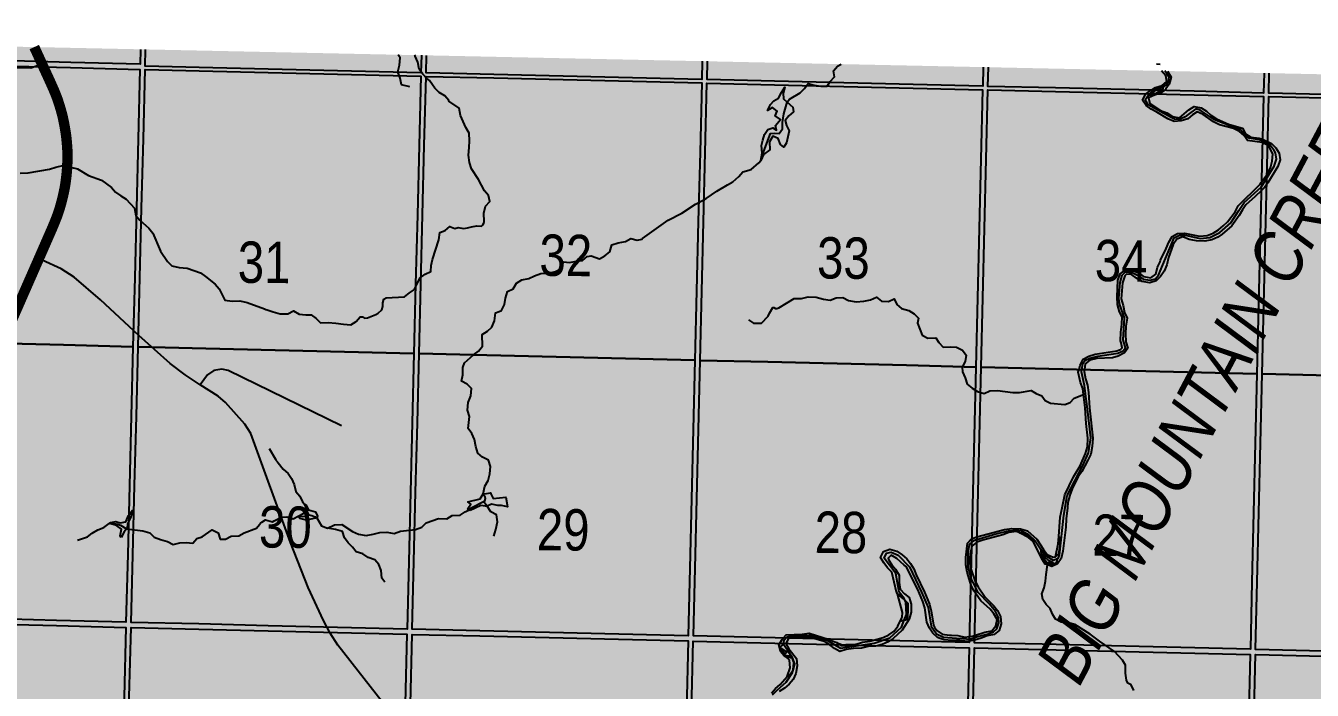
# Model space of a CAD drawing. Extents: x 406396 to 410344, y 6062839 to 6066265.
# Drawn here: x 409036.8 to 409285.2, y 6064135.7 to 6064264 of the extents above; entities that cross this region are included whole.
import ezdxf
from ezdxf.enums import TextEntityAlignment as Align

# ---------------------------------------------------------------- set-up
doc = ezdxf.new("R2010")
doc.units = 0
doc.header["$LTSCALE"] = 5
doc.linetypes.add('DASHED2', pattern=[9.525, 6.35, -3.175])
for name, color, linetype in [('Quarters', 8, 'Continuous'), ('RoadSeg', 57, 'DASHED2'), ('ROUTE-MAP-HWY', 2, 'Continuous'), ('T-WATER', 160, 'Continuous'), ('T-WATER-T', 170, 'Continuous')]:
    doc.layers.add(name, color=color, linetype=linetype)
doc.layers.add('ROUTE-MAP-BACKGROUND-H', color=7, linetype='Continuous', true_color=0xf0ebff)
doc.styles.add('120', font='ARIALN.TTF', dxfattribs={"height": 13})
doc.styles.add('80LS', font='ARIALNI.TTF', dxfattribs={"height": 10})

msp = doc.modelspace()

# ---------------------------------------------------------------- hatches: boundary and pattern name
at = {"layer": 'ROUTE-MAP-BACKGROUND-H'}
h = msp.add_hatch(color=256, dxfattribs=at)
h.dxf.hatch_style = 1
h.paths.add_polyline_path([(410258.66, 6063255.58), (410260.58, 6063368.34), (410268.76, 6064233.9), (408843.43, 6064264.01), (408831.79, 6063292.96), (408823.13, 6062965.95), (408855.63, 6062965.09), (408869, 6062964.74), (410253.21, 6062935.45)])

# ---------------------------------------------------------------- linework, layer by layer
at = {"layer": 'Quarters'}
for points in [[(409058.96, 6064259.45), (409058.89, 6064256.58), (409045.51, 6064256.93), (409032.13, 6064257.29), (409018.73, 6064257.64), (409005.67, 6064257.99), (409005.73, 6064260.58)], [(409113.2, 6064258.31), (409113.11, 6064254.94), (409099.72, 6064255.26), (409086.33, 6064255.58), (409072.94, 6064255.9), (409059.89, 6064256.22), (409059.97, 6064259.43)], [(409167.43, 6064257.16), (409167.34, 6064253.63), (409153.95, 6064253.96), (409140.56, 6064254.28), (409127.17, 6064254.6), (409114.12, 6064254.91), (409114.2, 6064258.29)], [(409221.66, 6064256.02), (409221.57, 6064252.33), (409208.18, 6064252.65), (409194.79, 6064252.97), (409181.4, 6064253.3), (409168.35, 6064253.61), (409168.43, 6064257.14)], [(409275.89, 6064254.87), (409275.8, 6064251.02), (409262.41, 6064251.35), (409249.02, 6064251.67), (409235.63, 6064251.99), (409222.58, 6064252.31), (409222.67, 6064256)], [(409330.12, 6064253.73), (409330.03, 6064249.72), (409316.64, 6064250.04), (409303.25, 6064250.36), (409289.86, 6064250.69), (409276.8, 6064251), (409276.9, 6064254.85)]]:
    msp.add_lwpolyline(points, dxfattribs=at)
for points in [[(409057.51, 6064202.06), (409044.12, 6064202.42), (409030.72, 6064202.77), (409017.33, 6064203.13), (409004.27, 6064203.48), (409004.61, 6064216.85), (409004.96, 6064230.23), (409005.3, 6064243.61), (409005.64, 6064256.99), (409018.7, 6064256.65), (409032.1, 6064256.29), (409045.48, 6064255.93), (409058.87, 6064255.57), (409058.53, 6064242.2), (409058.19, 6064228.82), (409057.85, 6064215.44)], [(409111.77, 6064200.75), (409098.37, 6064201.08), (409084.97, 6064201.4), (409071.58, 6064201.72), (409058.52, 6064202.04), (409058.85, 6064215.41), (409059.19, 6064228.79), (409059.53, 6064242.17), (409059.87, 6064255.55), (409072.93, 6064255.24), (409086.32, 6064254.91), (409099.71, 6064254.59), (409113.1, 6064254.27), (409112.76, 6064240.89), (409112.43, 6064227.51), (409112.1, 6064214.13)], [(409166.01, 6064199.45), (409152.62, 6064199.77), (409139.22, 6064200.09), (409125.83, 6064200.42), (409112.77, 6064200.73), (409113.1, 6064214.11), (409113.43, 6064227.49), (409113.77, 6064240.87), (409114.1, 6064254.24), (409127.16, 6064253.93), (409140.55, 6064253.61), (409153.94, 6064253.29), (409167.33, 6064252.96), (409167, 6064239.59), (409166.67, 6064226.21), (409166.34, 6064212.83)], [(409220.26, 6064198.14), (409206.87, 6064198.47), (409193.47, 6064198.79), (409180.08, 6064199.11), (409167.02, 6064199.42), (409167.35, 6064212.8), (409167.67, 6064226.18), (409168, 6064239.56), (409168.33, 6064252.94), (409181.39, 6064252.63), (409194.78, 6064252.3), (409208.17, 6064251.98), (409221.56, 6064251.66), (409221.23, 6064238.28), (409220.91, 6064224.9), (409220.59, 6064211.52)], [(409274.51, 6064196.84), (409261.12, 6064197.16), (409247.72, 6064197.48), (409234.33, 6064197.8), (409221.27, 6064198.12), (409221.59, 6064211.5), (409221.91, 6064224.88), (409222.24, 6064238.26), (409222.56, 6064251.64), (409235.62, 6064251.32), (409249.01, 6064251), (409262.4, 6064250.68), (409275.79, 6064250.36), (409275.47, 6064236.98), (409275.15, 6064223.6), (409274.83, 6064210.22)], [(409328.76, 6064195.53), (409315.37, 6064195.85), (409301.97, 6064196.18), (409288.58, 6064196.5), (409275.52, 6064196.81), (409275.83, 6064210.19), (409276.15, 6064223.57), (409276.47, 6064236.95), (409276.79, 6064250.33), (409289.84, 6064250.02), (409303.23, 6064249.7), (409316.62, 6064249.37), (409330.01, 6064249.05), (409329.7, 6064235.67), (409329.39, 6064222.29), (409329.07, 6064208.91)], [(409057.51, 6064202.06), (409057.18, 6064188.68), (409056.84, 6064175.3), (409056.5, 6064161.92), (409056.17, 6064148.88), (409042.77, 6064149.23), (409029.37, 6064149.59), (409015.98, 6064149.95), (409002.91, 6064150.29), (409003.25, 6064163.34), (409003.59, 6064176.72), (409003.93, 6064190.1), (409004.27, 6064203.48), (409017.33, 6064203.13), (409030.72, 6064202.77), (409044.12, 6064202.42)], [(409111.77, 6064200.75), (409111.43, 6064187.38), (409111.1, 6064174), (409110.77, 6064160.62), (409110.44, 6064147.57), (409097.04, 6064147.89), (409083.64, 6064148.21), (409070.24, 6064148.54), (409057.17, 6064148.85), (409057.5, 6064161.9), (409057.84, 6064175.28), (409058.18, 6064188.66), (409058.52, 6064202.04), (409071.58, 6064201.72), (409084.97, 6064201.4), (409098.37, 6064201.08)], [(409166.01, 6064199.45), (409165.69, 6064186.07), (409165.36, 6064172.69), (409165.03, 6064159.31), (409164.71, 6064146.26), (409151.31, 6064146.59), (409137.91, 6064146.91), (409124.51, 6064147.23), (409111.45, 6064147.55), (409111.77, 6064160.59), (409112.1, 6064173.97), (409112.44, 6064187.35), (409112.77, 6064200.73), (409125.83, 6064200.42), (409139.22, 6064200.09), (409152.62, 6064199.77)], [(409220.26, 6064198.14), (409219.94, 6064184.76), (409219.62, 6064171.38), (409219.3, 6064158), (409218.98, 6064144.96), (409205.58, 6064145.28), (409192.18, 6064145.6), (409178.78, 6064145.93), (409165.72, 6064146.24), (409166.04, 6064159.29), (409166.36, 6064172.67), (409166.69, 6064186.05), (409167.02, 6064199.42), (409180.08, 6064199.11), (409193.47, 6064198.79), (409206.87, 6064198.47)], [(409274.51, 6064196.84), (409274.19, 6064183.46), (409273.88, 6064170.08), (409273.56, 6064156.7), (409273.25, 6064143.65), (409259.85, 6064143.97), (409246.45, 6064144.3), (409233.05, 6064144.62), (409219.99, 6064144.93), (409220.3, 6064157.98), (409220.62, 6064171.36), (409220.94, 6064184.74), (409221.27, 6064198.12), (409234.33, 6064197.8), (409247.72, 6064197.48), (409261.12, 6064197.16)], [(409328.76, 6064195.53), (409328.45, 6064182.15), (409328.13, 6064168.77), (409327.82, 6064155.39), (409327.52, 6064142.35), (409314.12, 6064142.67), (409300.72, 6064142.99), (409287.32, 6064143.31), (409274.25, 6064143.63), (409274.56, 6064156.67), (409274.88, 6064170.05), (409275.2, 6064183.43), (409275.52, 6064196.81), (409288.58, 6064196.5), (409301.97, 6064196.18), (409315.37, 6064195.85)], [(409054.8, 6064094.35), (409041.39, 6064094.71), (409027.99, 6064095.07), (409014.59, 6064095.42), (409001.52, 6064095.77), (409001.86, 6064109.15), (409002.2, 6064122.53), (409002.54, 6064135.91), (409002.89, 6064149.29), (409015.95, 6064148.94), (409029.35, 6064148.59), (409042.75, 6064148.23), (409056.15, 6064147.87), (409055.81, 6064134.49), (409055.47, 6064121.11), (409055.13, 6064107.73)], [(409109.09, 6064093.05), (409095.68, 6064093.37), (409082.28, 6064093.69), (409068.87, 6064094.01), (409055.8, 6064094.33), (409056.14, 6064107.71), (409056.47, 6064121.09), (409056.81, 6064134.47), (409057.15, 6064147.85), (409070.22, 6064147.53), (409083.62, 6064147.21), (409097.02, 6064146.89), (409110.42, 6064146.57), (409110.09, 6064133.19), (409109.75, 6064119.81), (409109.42, 6064106.43)], [(409163.38, 6064091.74), (409149.97, 6064092.06), (409136.57, 6064092.38), (409123.16, 6064092.71), (409110.09, 6064093.02), (409110.42, 6064106.4), (409110.76, 6064119.78), (409111.09, 6064133.16), (409111.42, 6064146.54), (409124.49, 6064146.23), (409137.89, 6064145.91), (409151.29, 6064145.58), (409164.69, 6064145.26), (409164.36, 6064131.88), (409164.03, 6064118.5), (409163.71, 6064105.12)], [(409217.67, 6064090.43), (409204.26, 6064090.75), (409190.86, 6064091.08), (409177.45, 6064091.4), (409164.38, 6064091.71), (409164.71, 6064105.09), (409165.04, 6064118.48), (409165.36, 6064131.86), (409165.69, 6064145.24), (409178.76, 6064144.92), (409192.16, 6064144.6), (409205.56, 6064144.28), (409218.96, 6064143.95), (409218.64, 6064130.57), (409218.31, 6064117.19), (409217.99, 6064103.81)], [(409271.96, 6064089.13), (409258.55, 6064089.45), (409245.15, 6064089.77), (409231.74, 6064090.09), (409218.67, 6064090.41), (409218.99, 6064103.79), (409219.32, 6064117.17), (409219.64, 6064130.55), (409219.96, 6064143.93), (409233.03, 6064143.62), (409246.43, 6064143.29), (409259.83, 6064142.97), (409273.23, 6064142.65), (409272.91, 6064129.27), (409272.59, 6064115.89), (409272.27, 6064102.51)], [(409326.24, 6064087.82), (409312.84, 6064088.14), (409299.44, 6064088.46), (409286.03, 6064088.79), (409272.96, 6064089.1), (409273.28, 6064102.48), (409273.6, 6064115.86), (409273.91, 6064129.24), (409274.23, 6064142.62), (409287.29, 6064142.31), (409300.69, 6064141.99), (409314.09, 6064141.66), (409327.49, 6064141.34), (409327.18, 6064127.96), (409326.87, 6064114.58), (409326.56, 6064101.2)]]:
    msp.add_lwpolyline(points, close=True, dxfattribs=at)
at = {"layer": 'RoadSeg'}
for p, q in [((409039.6, 6064256.5), (409039.99, 6064256.57)), ((409039.97, 6064218.76), (409039.34, 6064219.02))]:
    msp.add_line(p, q, dxfattribs=at)
for points in [[(409012.01, 6064256.5), (409037.8, 6064255.87), (409039.6, 6064256.5)], [(409070.48, 6064194.7), (409067.59, 6064196.6), (409064.69, 6064198.83), (409058.64, 6064204.22), (409051.25, 6064211.11), (409046.19, 6064215.5), (409043.63, 6064217.1), (409039.97, 6064218.76)], [(409097.81, 6064186.78), (409075.88, 6064197.46), (409074.68, 6064197.73), (409073.15, 6064197.46), (409071.88, 6064196.6), (409070.48, 6064194.7)], [(409108.66, 6064129.64), (409097.07, 6064144.45), (409095.61, 6064146.78), (409094.31, 6064149.24), (409091.32, 6064155.59), (409087.92, 6064164.28), (409080.27, 6064185.28), (409079.14, 6064187.08), (409075.41, 6064191.3), (409073.95, 6064192.54), (409070.48, 6064194.7)]]:
    msp.add_lwpolyline(points, dxfattribs=at)
at = {"layer": 'ROUTE-MAP-HWY', "const_width": 2, "flags": 128}
msp.add_lwpolyline([(409028.81, 6064195.03), (409039.34, 6064219.02), (409041.92, 6064224.91), (409042.38, 6064226.01), (409042.7, 6064226.81), (409043.03, 6064227.69), (409043.31, 6064228.54), (409043.6, 6064229.53), (409043.86, 6064230.53), (409044.12, 6064231.61), (409044.35, 6064232.74), (409044.52, 6064233.81), (409044.65, 6064234.83), (409044.77, 6064236.02), (409044.84, 6064237.1), (409044.88, 6064238.26), (409044.87, 6064239.17), (409044.85, 6064240.15), (409044.77, 6064241.26), (409044.68, 6064242.24), (409044.57, 6064243.15), (409044.41, 6064244.14), (409044.21, 6064245.23), (409044, 6064246.23), (409043.78, 6064247.11), (409043.58, 6064247.85), (409043.27, 6064248.86), (409043, 6064249.69), (409042.72, 6064250.44), (409042.33, 6064251.41), (409041.9, 6064252.39), (409041.57, 6064253.13), (409039.99, 6064256.57), (409038.47, 6064259.89)], dxfattribs=at)
at = {"layer": 'T-WATER'}
for p, q in [((409255.82, 6064256.5), (409255.13, 6064256.61)), ((409241.02, 6064192.86), (409241.42, 6064192.99)), ((409234.06, 6064159.95), (409234.08, 6064160.08))]:
    msp.add_line(p, q, dxfattribs=at)
for points in [[(409086.05, 6064208.42), (409086.32, 6064208.42), (409087.43, 6064208.4), (409088.5, 6064208.97), (409089.63, 6064208.37), (409090.91, 6064208.19), (409091.95, 6064208.24), (409092.91, 6064207.53), (409093.7, 6064206.66), (409095.18, 6064206.71), (409096.71, 6064206.63), (409098.15, 6064206.4), (409099.58, 6064206.3), (409100.6, 6064206.95), (409101.41, 6064207.81), (409101.83, 6064207.84), (409102.24, 6064207.57), (409102.79, 6064207.66), (409104.44, 6064208.26), (409104.85, 6064208.52), (409105.56, 6064209.18), (409105.76, 6064209.82), (409105.78, 6064210.5), (409105.96, 6064211.25), (409106.38, 6064211.48), (409109.96, 6064211.67), (409110.88, 6064212.43), (409111.89, 6064213.07), (409112.38, 6064214.25), (409112.97, 6064215.35), (409113.96, 6064216.03), (409115.03, 6064216.59), (409115.1, 6064217.75), (409115.34, 6064218.92), (409116.6, 6064222.71), (409116.74, 6064224.13), (409117.81, 6064224.49), (409118.69, 6064225.25), (409119.69, 6064224.9), (409120.28, 6064225.09), (409121.36, 6064224.88), (409122.12, 6064224.97), (409122.9, 6064225.19), (409123.93, 6064225.39), (409124.79, 6064225.35), (409125.04, 6064225.57), (409125.28, 6064225.88), (409125.3, 6064226.25), (409125.24, 6064227.85), (409125.57, 6064229.19), (409126.4, 6064230.1), (409126.17, 6064231.25), (409125.42, 6064232.16), (409124.26, 6064234.34), (409122.91, 6064236.37), (409122.48, 6064237.63), (409122.27, 6064239.03), (409122.46, 6064240.52), (409122.52, 6064241.8), (409122.44, 6064243.29), (409121.76, 6064244.36), (409120.78, 6064246.69), (409120.51, 6064248.07), (409118.52, 6064249.44), (409118.49, 6064249.59), (409117.73, 6064250.51), (409116.61, 6064251.09), (409115.78, 6064251.93), (409115.32, 6064252.6), (409114.76, 6064253.42), (409114.25, 6064253.8), (409113.49, 6064254.68), (409112.8, 6064255.63), (409112.52, 6064256.97), (409112.03, 6064258.11), (409111.86, 6064258.34)], [(409110.97, 6064252.24), (409109.39, 6064252.58), (409109.09, 6064253.89), (409108.68, 6064255.12), (409109, 6064256.39), (409109.1, 6064257.84), (409108.75, 6064258.4)], [(409183.85, 6064249.27), (409184.29, 6064249.81), (409186.32, 6064251.05), (409187.16, 6064251.88), (409187.87, 6064252.85), (409189.02, 6064252.52), (409190.31, 6064252.33), (409191.55, 6064252.33), (409192.14, 6064253.25), (409192.93, 6064254.15), (409192.78, 6064255.33), (409193.52, 6064256.18), (409194.28, 6064256.6)], [(409180.79, 6064135.18), (409181.58, 6064136.06), (409182.49, 6064136.86), (409183.84, 6064138.42), (409184.19, 6064138.54), (409184.9, 6064139.51), (409185.24, 6064140.88), (409184.76, 6064142), (409183.56, 6064142.22), (409183.22, 6064142.37), (409182.51, 6064143.22), (409182.19, 6064144.5), (409182.42, 6064144.86), (409182.86, 6064145.54), (409183.12, 6064145.84), (409183.64, 6064146.45), (409186.7, 6064146.56), (409188.07, 6064146.8), (409191.76, 6064145.64), (409193.34, 6064144.99), (409193.97, 6064144.58), (409194.31, 6064144.36), (409195.75, 6064144.37), (409196.49, 6064144.52), (409196.94, 6064144.61), (409198.35, 6064145.05), (409199.77, 6064145.24), (409200.5, 6064145.43), (409202.35, 6064145.91), (409203.46, 6064146.46), (409204.45, 6064147.16), (409205.22, 6064148.11), (409205.66, 6064149.07), (409206.97, 6064149.41), (409207.13, 6064151), (409207.11, 6064152.56), (409206.3, 6064153.4), (409205.1, 6064154.37), (409204.94, 6064154.71), (409204.04, 6064158.56), (409203.2, 6064159.39), (409202.47, 6064160.33), (409201.86, 6064161.37), (409202.42, 6064162.52), (409203.62, 6064162.95), (409204.99, 6064162.57), (409206.04, 6064161.91), (409206.92, 6064161.11), (409207.64, 6064160.19), (409208.28, 6064159.19), (409208.75, 6064158.03), (409210.35, 6064154.67), (409211.33, 6064152.37), (409211.64, 6064151.08), (409212.05, 6064148.32), (409212.26, 6064147.93), (409212.74, 6064147.29), (409213.74, 6064146.6), (409215.17, 6064146.38), (409215.52, 6064146.39), (409216.76, 6064146.34), (409218.12, 6064146), (409218.97, 6064146.11), (409219.55, 6064146.19), (409219.98, 6064146.33), (409222, 6064146.99), (409223.36, 6064147.24), (409224.12, 6064148.19), (409224.39, 6064149.43), (409223.74, 6064150.47), (409222.99, 6064151.4), (409221.2, 6064152.99), (409220.18, 6064154.48), (409219.87, 6064154.94), (409219.33, 6064156.05), (409219.22, 6064156.41), (409218.56, 6064158.57), (409218.3, 6064159.93), (409218.29, 6064161.35), (409218.62, 6064164.16), (409219.43, 6064164.98), (409220.44, 6064165.35), (409225.81, 6064166.77), (409227.22, 6064166.97), (409228.87, 6064166.88), (409230.2, 6064166.49), (409232.01, 6064164.92), (409233.29, 6064162.9), (409234.01, 6064161.97), (409235.17, 6064161.43), (409235.61, 6064161.51), (409236.27, 6064162.14), (409236.51, 6064163.64), (409236.58, 6064165.1), (409236.26, 6064165.44), (409236.53, 6064169.16), (409236.91, 6064170.99), (409237.43, 6064173.48), (409239.1, 6064176.92), (409240.38, 6064179.04), (409241.41, 6064181.42), (409241.8, 6064182.75), (409241.9, 6064184.38), (409241.57, 6064187.25), (409241.34, 6064190.23), (409241.02, 6064192.86), (409240.88, 6064193.96), (409240.48, 6064195.12), (409240.33, 6064195.76), (409240.02, 6064197.14), (409240.17, 6064197.69), (409240.39, 6064198.51), (409240.97, 6064199.64), (409242.05, 6064200.2), (409243.27, 6064200.6), (409247.46, 6064201.23), (409247.78, 6064201.36), (409248.17, 6064201.52), (409248.52, 6064201.86), (409248.3, 6064202.82), (409248.19, 6064203.21), (409248.26, 6064204.85), (409248.44, 6064206.39), (409248.51, 6064207.83), (409247.96, 6064208.76), (409247.59, 6064210.18), (409247.51, 6064211.68), (409247.63, 6064214.93), (409248.13, 6064216.13), (409249.09, 6064216.83), (409250.41, 6064216.81), (409251.62, 6064216.31), (409252.59, 6064215.6), (409254.01, 6064215.36), (409255, 6064216.03), (409255.33, 6064217.42), (409255.86, 6064218.45), (409255.93, 6064218.78), (409256.99, 6064220.99), (409257.52, 6064222.25), (409258.12, 6064223.35), (409259.17, 6064223.92), (409260.56, 6064223.96), (409263.45, 6064223.37), (409264.89, 6064223.49), (409265.72, 6064223.85), (409266.04, 6064223.99), (409267.08, 6064224.61), (409268.01, 6064225.36), (409268.86, 6064226.18), (409270.32, 6064228.12), (409270.9, 6064229.26), (409275.15, 6064233.44), (409275.36, 6064233.73), (409276.39, 6064235.17), (409276.58, 6064235.43), (409276.84, 6064236.02), (409277.13, 6064236.6), (409277.43, 6064237.9), (409277.58, 6064239.28), (409276.72, 6064240.86), (409276.53, 6064240.96), (409275.54, 6064241.45), (409272.7, 6064241.83), (409272.05, 6064242.81), (409271.18, 6064243.61), (409270.02, 6064244.15), (409267.31, 6064244.91), (409266.12, 6064245.43), (409264.14, 6064246.86), (409262.99, 6064247.41), (409262.1, 6064246.79), (409261.19, 6064246.02), (409259.92, 6064245.66), (409258.55, 6064245.54), (409257.3, 6064246.02), (409255.22, 6064247.34), (409254.09, 6064247.92), (409253.1, 6064248.62), (409252.45, 6064249.61), (409253.01, 6064250.76), (409253.21, 6064250.92), (409254.04, 6064251.57), (409254.59, 6064251.89), (409254.95, 6064252.11), (409256.23, 6064252.47), (409257.15, 6064253.23), (409256.93, 6064254.36), (409256.09, 6064255.29)], [(409257.26, 6064255.26), (409257.94, 6064254.07), (409257.57, 6064252.71), (409256.95, 6064251.84), (409256.86, 6064251.71), (409256.59, 6064251.51), (409255.92, 6064251), (409255.52, 6064250.87), (409254.71, 6064250.6), (409253.58, 6064250.11), (409253.82, 6064248.97), (409255.91, 6064247.66), (409257.13, 6064247.17), (409258.21, 6064246.51), (409259.54, 6064246.24), (409261.37, 6064247.76), (409262.38, 6064248.42), (409263.72, 6064248.19), (409264.75, 6064247.51), (409265.63, 6064246.72), (409266.69, 6064246.06), (409269.03, 6064244.98), (409271.73, 6064244.22), (409272.32, 6064243.16), (409273.37, 6064242.52), (409274.93, 6064242.32), (409275.55, 6064242.09), (409276.55, 6064241.68), (409277.33, 6064241.28), (409278.19, 6064240.47), (409278.8, 6064239.44), (409279.01, 6064238.11), (409278.54, 6064236.87), (409276.62, 6064233.69), (409276.35, 6064233.33), (409275.89, 6064232.72), (409275.32, 6064232.17), (409274.17, 6064231.05), (409272.4, 6064229.46), (409271.7, 6064228.47), (409271.11, 6064227.35), (409269.69, 6064225.4), (409267.8, 6064223.8), (409266.94, 6064223.18), (409265.79, 6064222.71), (409264.45, 6064222.42), (409262.84, 6064222.48), (409261.42, 6064222.76), (409260.21, 6064223.25), (409259.03, 6064222.83), (409258.37, 6064221.78), (409257.43, 6064219.28), (409257.09, 6064217.89), (409256.61, 6064216.63), (409255.93, 6064215.61), (409255.09, 6064214.75), (409253.82, 6064214.41), (409252.39, 6064214.64), (409251.24, 6064215.29), (409250.28, 6064215.97), (409249.33, 6064216.08), (409248.99, 6064215.72), (409248.58, 6064214.4), (409248.28, 6064211.27), (409248.66, 6064210.02), (409248.94, 6064208.69), (409249.45, 6064207.54), (409249.22, 6064206.04), (409249.11, 6064204.47), (409249.22, 6064202.98), (409249.62, 6064201.76), (409248.92, 6064200.86), (409247.75, 6064200.26), (409246.64, 6064199.88), (409243.59, 6064199.77), (409242.27, 6064199.49), (409241.34, 6064198.73), (409241.23, 6064197.66), (409241.19, 6064197.27), (409241.4, 6064195.87), (409241.8, 6064194.64), (409242.03, 6064193.24), (409242.22, 6064190.24), (409242.83, 6064184.43), (409242.72, 6064182.79), (409242.42, 6064181.34), (409241.9, 6064180.15), (409240.69, 6064177.96), (409240.02, 6064176.91), (409238.84, 6064174.65), (409238.37, 6064173.43), (409238.03, 6064172.02), (409237.92, 6064170.97), (409237.68, 6064168.86), (409237.65, 6064167.25), (409237.06, 6064162.57), (409236.73, 6064161.16), (409236.02, 6064160.18), (409234.91, 6064159.65), (409234.06, 6064159.95), (409233.66, 6064160.1), (409233.01, 6064161.09), (409231.42, 6064164.24), (409230.74, 6064165.36), (409229.73, 6064166.05), (409228.68, 6064166.16), (409228.07, 6064166.36), (409226.63, 6064166.22), (409225.46, 6064165.73), (409221.6, 6064164.71), (409220.42, 6064164.33), (409219.46, 6064163.56), (409219.39, 6064163.17), (409219.16, 6064162.1), (409219.03, 6064160.54), (409219.29, 6064159.16), (409220.11, 6064156.77), (409220.23, 6064156.55), (409220.69, 6064155.7), (409222.05, 6064153.72), (409223.75, 6064152.07), (409224.46, 6064151.12), (409224.98, 6064150.01), (409225.13, 6064148.57), (409224.72, 6064147.27), (409223.79, 6064146.52), (409222.44, 6064146.28), (409221.29, 6064145.78), (409219.96, 6064145.43), (409218.95, 6064145.25), (409218.65, 6064145.19), (409217.18, 6064145.37), (409215.65, 6064145.36), (409214.1, 6064145.51), (409212.84, 6064145.96), (409211.94, 6064146.76), (409211.3, 6064147.75), (409210.8, 6064148.88), (409210.41, 6064151.63), (409210.02, 6064152.88), (409209.05, 6064155.2), (409207.81, 6064157.59), (409206.85, 6064159.59), (409206.41, 6064159.89), (409204.98, 6064161.19), (409203.91, 6064161.84), (409203.29, 6064161.22), (409203.42, 6064160.89), (409204.03, 6064159.93), (409204.72, 6064159.15), (409205.42, 6064157.98), (409205.47, 6064156.56), (409205.64, 6064155.25), (409206.45, 6064154.38), (409207.39, 6064153.64), (409207.75, 6064152.38), (409207.75, 6064150.81), (409207.38, 6064149.45), (409206.05, 6064147.35), (409204.31, 6064145.74), (409203.72, 6064145.35), (409203.3, 6064145.08), (409202.15, 6064144.58), (409201.44, 6064144.4), (409200.86, 6064144.26), (409199.45, 6064144.18), (409198.16, 6064143.87), (409196.61, 6064143.83), (409195.19, 6064143.63), (409193.97, 6064143.22), (409192.99, 6064143.78), (409192.12, 6064144.47), (409191.87, 6064144.63), (409190.96, 6064145.16), (409189.19, 6064145.7), (409188.26, 6064145.93), (409186.84, 6064146.09), (409185.56, 6064145.91), (409184.1, 6064145.82), (409183.61, 6064144.83), (409183.57, 6064144.76), (409184.16, 6064143.73), (409185.62, 6064141.87), (409185.77, 6064140.45), (409185.49, 6064138.99), (409184.96, 6064137.81), (409184.2, 6064136.9), (409183.3, 6064136.13), (409182.28, 6064135.51)], [(409256.48, 6064252.31), (409257, 6064252.59), (409257.42, 6064253.28), (409257.56, 6064254.08), (409257.14, 6064254.76), (409256.75, 6064255.28)], [(409253.55, 6064250.67), (409254.3, 6064250.7), (409254.95, 6064250.78), (409255.43, 6064250.99), (409255.84, 6064251.18), (409256.26, 6064251.49), (409256.42, 6064251.98), (409256.48, 6064252.31)], [(409253.55, 6064250.67), (409253.59, 6064250.74), (409254.69, 6064251.71), (409255.41, 6064252.01), (409256.43, 6064252.29), (409256.48, 6064252.31)], [(409178.74, 6064237.98), (409178.79, 6064238.16), (409179.11, 6064239.28), (409180.61, 6064243.22), (409181.38, 6064243.27), (409182.25, 6064243.22), (409182.92, 6064244.1), (409182.92, 6064245.33), (409183.18, 6064247.03), (409183.85, 6064249.27)], [(409241.42, 6064192.99), (409241.23, 6064194.57), (409240.63, 6064197.18), (409240.9, 6064198.81), (409241.32, 6064199.41), (409242.25, 6064199.83), (409243.77, 6064200.24), (409247.67, 6064200.79), (409248.67, 6064201.29), (409249.13, 6064201.86), (409248.67, 6064203.38), (409248.97, 6064207.64), (409248.03, 6064210.12), (409247.87, 6064211.33), (409248.09, 6064214.47), (409248.5, 6064215.85), (409249.16, 6064216.48), (409250.4, 6064216.37), (409251.56, 6064215.79), (409252.57, 6064215.07), (409253.89, 6064214.88), (409254.91, 6064215.16), (409255.49, 6064215.85), (409258.52, 6064223.08), (409259.56, 6064223.58), (409260.69, 6064223.61), (409263.53, 6064222.95), (409265.43, 6064223.11), (409267.35, 6064224.13), (409269.45, 6064225.95), (409271.01, 6064228.37), (409272.06, 6064229.91), (409275.34, 6064232.88), (409277.87, 6064236.93), (409278.28, 6064238.28), (409278.12, 6064239.46), (409277.87, 6064239.93), (409277.1, 6064240.95), (409275.72, 6064241.72), (409274.95, 6064241.96), (409273.02, 6064242.3), (409272.17, 6064242.98), (409271.32, 6064243.92), (409266.34, 6064245.82), (409263.56, 6064247.74), (409262.7, 6064247.94), (409261.24, 6064246.86), (409260.64, 6064246.42), (409259.56, 6064245.93), (409258.63, 6064245.96), (409257.83, 6064246.34), (409253.51, 6064248.74), (409252.96, 6064249.7), (409253.55, 6064250.67)], [(409035.77, 6064235.56), (409037.28, 6064235.62), (409041.42, 6064236.34), (409042.65, 6064236.74), (409043.99, 6064237), (409045.44, 6064236.73), (409046.81, 6064236.37), (409048.93, 6064235.12), (409051.43, 6064234.19), (409053.39, 6064232.78), (409054.16, 6064231.89), (409055.15, 6064231.19), (409056.24, 6064230.56), (409057.83, 6064228.78), (409058.09, 6064227.41), (409058.84, 6064226.47), (409060.61, 6064224.91), (409061.38, 6064223.99), (409062.81, 6064220.5), (409064.16, 6064218.51), (409065.04, 6064217.69), (409066.43, 6064217.36), (409068, 6064217.19), (409070.57, 6064216.32), (409071.55, 6064215.62), (409073.39, 6064214.1), (409074.19, 6064213.24), (409075.27, 6064211.04), (409076.66, 6064210.87), (409078.15, 6064210.89), (409079.55, 6064210.58), (409082.91, 6064209.37), (409083.18, 6064209.27), (409083.44, 6064209.18), (409084.61, 6064208.76), (409085.97, 6064208.42), (409086.05, 6064208.42)], [(409155.89, 6064222.91), (409160.86, 6064226.45), (409163.49, 6064227.83), (409166.12, 6064229.54), (409168.18, 6064230.69), (409170.24, 6064232.06), (409172.3, 6064233.32), (409173.33, 6064233.89), (409174.47, 6064234.92), (409175.27, 6064235.83), (409176.87, 6064236.29), (409178.36, 6064237.55), (409178.74, 6064237.98)], [(409125.45, 6064172.29), (409125.57, 6064172.73), (409125.55, 6064173), (409125.2, 6064173.44), (409125.16, 6064173.65), (409125.43, 6064175.15), (409126.07, 6064176.21), (409126.45, 6064177.55), (409126.56, 6064178.93), (409126.17, 6064180.19), (409125.01, 6064180.74), (409124.09, 6064181.54), (409123.71, 6064182.78), (409123.45, 6064184.13), (409122.96, 6064185.3), (409122.25, 6064186.26), (409122.48, 6064188.59), (409122.09, 6064189.84), (409122.26, 6064191.29), (409122.73, 6064192.55), (409122.88, 6064193.98), (409122.03, 6064194.8), (409120.97, 6064195.43), (409121.23, 6064196.66), (409121.22, 6064198.03), (409121.52, 6064198.94), (409123.28, 6064200.51), (409124.26, 6064201.22), (409124.99, 6064202.19), (409124.95, 6064204.42), (409125.95, 6064205.06), (409126.83, 6064205.86), (409127.32, 6064207.06), (409127.53, 6064208.57), (409128.23, 6064208.87), (409128.68, 6064209.07), (409129.26, 6064210.19), (409129.47, 6064211.41), (409129.85, 6064212.72), (409130.94, 6064213.25), (409131.56, 6064214.32), (409132.58, 6064214.95), (409133.93, 6064215.21), (409135.05, 6064215.74), (409136.24, 6064216.18), (409137.75, 6064216.25), (409139.11, 6064216.55), (409140.18, 6064217.15), (409140.61, 6064218.45), (409141.78, 6064218.31), (409143.15, 6064218.57), (409144.32, 6064218.68), (409145.24, 6064219.44), (409145.98, 6064219.57), (409147.56, 6064219.04), (409148.65, 6064219.6), (409149.59, 6064220.34), (409149.96, 6064221.71), (409151.21, 6064222.1), (409152.58, 6064222.37), (409153.65, 6064222.95), (409154.85, 6064222.65), (409155.85, 6064222.84), (409155.89, 6064222.91)], [(409176.36, 6064207.23), (409177.35, 6064206.57), (409178.85, 6064206.63), (409180.18, 6064207.94), (409180.4, 6064208.53), (409181.03, 6064209.65), (409181.27, 6064209.6), (409181.55, 6064209.4), (409181.85, 6064209.43), (409182.19, 6064209.55), (409185.16, 6064211.35), (409186.6, 6064211.38), (409187.89, 6064211.71), (409189.45, 6064211.63), (409190.82, 6064211.26), (409192.12, 6064211.05), (409193.3, 6064211.5), (409194.54, 6064211.56), (409195.68, 6064210.97), (409197.14, 6064210.69), (409198.61, 6064210.82), (409199.94, 6064211.13), (409201.08, 6064211.59), (409202.04, 6064210.85), (409203.36, 6064210.8), (409204.47, 6064211.31), (409204.99, 6064210.18), (409205.92, 6064209.43), (409207.31, 6064209.07), (409208.33, 6064208.39), (409209.17, 6064207.58), (409209.01, 6064206.62), (409209.9, 6064204.27), (409211.01, 6064203.68), (409212.5, 6064203.75), (409213.13, 6064202.84), (409213.92, 6064201.95), (409215.27, 6064202.02), (409216.51, 6064201.94), (409217.67, 6064201.38), (409218.35, 6064200.4), (409218.21, 6064199.19), (409217.58, 6064198.11), (409217.65, 6064197.19), (409218.17, 6064196.06), (409218.57, 6064194.83), (409219.52, 6064194.08), (409220.6, 6064193.44), (409221.84, 6064193.05), (409222.98, 6064193.54), (409224.4, 6064193.59), (409227.4, 6064193.23)], [(409227.4, 6064193.23), (409228.65, 6064193.21), (409230.96, 6064193.63), (409231.92, 6064193.02), (409233.01, 6064192.57), (409233.65, 6064191.67), (409234.68, 6064191.19), (409237.42, 6064190.92), (409238.47, 6064191.32), (409239.26, 6064192.12), (409241.02, 6064192.86)], [(409236.02, 6064161.16), (409236.13, 6064161.2), (409236.42, 6064161.82), (409237.24, 6064169.56), (409237.89, 6064173.32), (409240.88, 6064179.16), (409241.98, 6064181.55), (409242.47, 6064184.47), (409241.78, 6064190), (409241.42, 6064192.99)], [(409083.83, 6064182.42), (409085.02, 6064180.32), (409085.13, 6064180.18), (409085.34, 6064179.91)], [(409085.34, 6064179.91), (409085.55, 6064179.64), (409086.51, 6064178.4), (409087.48, 6064177.6), (409088.12, 6064176.59), (409088.63, 6064175.46), (409088.96, 6064174.14), (409089.72, 6064173.24), (409090.28, 6064172.12), (409090.63, 6064171.64)], [(409090.63, 6064171.64), (409090.76, 6064171.49), (409090.99, 6064171.23), (409091.09, 6064171.12), (409091.17, 6064170.21), (409091.41, 6064169.58)], [(409095.1, 6064167.01), (409096.45, 6064167.68), (409097.83, 6064167.71), (409099.9, 6064166.39), (409101.07, 6064165.87), (409102.55, 6064165.62), (409103.92, 6064165.85), (409105.19, 6064166.18), (409106.55, 6064166.24), (409107.96, 6064166.03), (409109.17, 6064166.47), (409112.05, 6064166.8), (409113.3, 6064167.2), (409114.13, 6064168.08), (409116.53, 6064168.92), (409118.1, 6064168.86), (409119.13, 6064169.47), (409120.66, 6064169.56), (409121.67, 6064170.19), (409122.28, 6064170.52), (409122.67, 6064170.92), (409125.45, 6064172.29)], [(409125.89, 6064171.27), (409125.56, 6064171.67), (409125.42, 6064171.95), (409125.45, 6064172.29)], [(409085.06, 6064168.55), (409085.32, 6064168.69), (409086.27, 6064169.16), (409087.25, 6064169.21), (409088.47, 6064168.84), (409089.42, 6064169.34), (409090.27, 6064169.28), (409090.9, 6064169.35), (409091.27, 6064169.47), (409091.41, 6064169.58)], [(409091.41, 6064169.58), (409092.06, 6064169.45), (409092.67, 6064169.21), (409092.99, 6064169.02), (409093.89, 6064167.47), (409095.1, 6064167.01)], [(409127.19, 6064165.47), (409127.59, 6064166.8), (409127.89, 6064168.23), (409127.69, 6064169.59), (409126.6, 6064170.21), (409125.89, 6064171.27)], [(409046.84, 6064164.72), (409048.75, 6064165.38), (409049.67, 6064166.1), (409050.71, 6064166.74), (409051.91, 6064167.19), (409052.91, 6064167.92)], [(409052.91, 6064167.92), (409053.56, 6064167.97), (409054.52, 6064167.83), (409055.14, 6064167.63), (409056.29, 6064166.92), (409059.43, 6064166.54), (409060.76, 6064166.15), (409061.61, 6064165.32), (409062.82, 6064164.84), (409064.16, 6064164.49), (409065.27, 6064163.91), (409066.56, 6064164.23), (409067.79, 6064164.3), (409069.08, 6064164.12), (409069.85, 6064165.06), (409070.89, 6064165.36), (409072.84, 6064166.69), (409073.99, 6064166.16), (409074.38, 6064164.92), (409075.41, 6064164.92), (409076.48, 6064165.52), (409077.94, 6064165.55), (409078.98, 6064166.15), (409081.4, 6064167.03), (409081.94, 6064167.73), (409082.14, 6064167.99), (409082.41, 6064168.17), (409083.12, 6064168.67), (409084.43, 6064168.24), (409084.79, 6064168.42), (409085.06, 6064168.55)], [(409106.17, 6064156.63), (409105.57, 6064157.4), (409105.47, 6064158.88), (409104.97, 6064160.03), (409104.22, 6064160.93), (409102.94, 6064161.38), (409101.93, 6064162.06), (409100.6, 6064162.44), (409099.89, 6064163.38), (409099.08, 6064164.23), (409098.39, 6064165.2), (409097.95, 6064166.4), (409096.62, 6064166.8), (409095.1, 6064167.01)], [(409206.52, 6064153.17), (409206.4, 6064153.45), (409205.42, 6064154.67), (409204.77, 6064158.26), (409202.53, 6064161.27), (409202.97, 6064162.21), (409203.91, 6064162.41), (409205.26, 6064161.84), (409207.42, 6064159.6), (409209.78, 6064154.71), (409211.04, 6064151.74), (409211.61, 6064148.15), (409212.63, 6064146.64), (409213.98, 6064145.99), (409216.54, 6064145.83), (409217.81, 6064145.75), (409219.07, 6064145.63), (409220.37, 6064146.03), (409222.41, 6064146.56), (409223.67, 6064147.01), (409224.28, 6064147.58), (409224.69, 6064148.76), (409224.61, 6064149.78), (409224.04, 6064150.96), (409222.86, 6064152.35), (409220.7, 6064154.63), (409219.42, 6064157.18), (409218.75, 6064159.64), (409218.75, 6064162.26), (409219.05, 6064163.86), (409220.01, 6064164.7), (409223.9, 6064165.89), (409226.56, 6064166.53), (409228.24, 6064166.64), (409229.08, 6064166.49), (409230.32, 6064165.85), (409231.69, 6064164.61), (409232.75, 6064163.04)], [(409232.75, 6064163.04), (409232.83, 6064162.08), (409233.09, 6064161.27), (409233.32, 6064160.95), (409233.81, 6064160.17), (409233.95, 6064160.1), (409234.08, 6064160.08)], [(409232.75, 6064163.04), (409233.88, 6064161.6), (409235.18, 6064160.85), (409236.02, 6064161.16)], [(409250.74, 6064135.73), (409250.22, 6064136.8), (409249.6, 6064137.13), (409249.34, 6064137.67), (409249.14, 6064139.07), (409249.17, 6064140.58), (409248.55, 6064141.55), (409247.02, 6064143.23), (409244.1, 6064145.21), (409242.3, 6064146.57), (409239.35, 6064148.44), (409238.13, 6064148.79), (409236.72, 6064148.91), (409235.65, 6064149.46), (409235.06, 6064150.42), (409234.61, 6064151.54), (409233.84, 6064152.33), (409233.16, 6064153.24), (409233.02, 6064154.34), (409233.46, 6064155.53), (409233.72, 6064156.81), (409233.8, 6064158.11), (409234.06, 6064159.95)], [(409234.08, 6064160.08), (409234.52, 6064160.01), (409235.03, 6064160.1), (409235.67, 6064160.34), (409235.92, 6064160.73), (409236.02, 6064161.16)], [(409206.42, 6064149.27), (409206.89, 6064150.39), (409206.72, 6064152.72), (409206.52, 6064153.17)], [(409183.09, 6064144.61), (409183.25, 6064145.42), (409183.82, 6064146.07), (409184.48, 6064146.16), (409186.96, 6064146.32), (409188.06, 6064146.36), (409191.61, 6064145.34), (409194.09, 6064143.87), (409200.65, 6064144.85), (409203.67, 6064145.87), (409205.87, 6064147.95), (409206.42, 6064149.27)], [(409184.62, 6064142.39), (409184.07, 6064142.36), (409183.26, 6064142.54), (409182.61, 6064143.36), (409182.43, 6064144.04), (409183.09, 6064144.61)], [(409184.62, 6064142.39), (409183.87, 6064143.51), (409183.09, 6064144.61)], [(409185.07, 6064141.28), (409184.88, 6064142), (409184.62, 6064142.39)], [(409181.01, 6064134.89), (409181.98, 6064135.85), (409183.62, 6064137.31), (409184.88, 6064139.15), (409184.96, 6064139.76)], [(409184.96, 6064139.76), (409185.13, 6064141.06), (409185.07, 6064141.28)]]:
    msp.add_lwpolyline(points, dxfattribs=at)
for points in [[(409178.74, 6064237.98), (409178.97, 6064239.42), (409178.89, 6064240.88), (409179.13, 6064241.91), (409179.45, 6064243), (409180.08, 6064244), (409181.06, 6064244.32), (409181.78, 6064243.86), (409181.55, 6064244.77), (409182.51, 6064245.9), (409181.51, 6064246.6), (409181.86, 6064247.51), (409180.96, 6064248.25), (409180.04, 6064247.66), (409180.58, 6064248.82), (409181.26, 6064249.5), (409182.12, 6064250), (409182.7, 6064251.13), (409183.37, 6064252.18), (409183.08, 6064250.99), (409183.13, 6064249.91), (409183.85, 6064249.27), (409184.91, 6064248.32), (409185.04, 6064247.41), (409184.15, 6064246.63), (409183.42, 6064245.69), (409183.67, 6064244.72), (409184.23, 6064243.71), (409183.68, 6064241.41), (409183.17, 6064240.6), (409182.56, 6064241.08), (409182.06, 6064242.22), (409181.06, 6064242.68), (409180.44, 6064241.58), (409180.5, 6064240.04), (409179.23, 6064239.16), (409178.74, 6064237.98)], [(409254.94, 6064250.88), (409255.96, 6064251.53), (409255.92, 6064251.86), (409255.91, 6064251.95), (409255.72, 6064251.87), (409254.98, 6064251.55), (409254.77, 6064251.46), (409254.33, 6064250.97), (409254.94, 6064250.88)], [(409254.94, 6064250.88), (409254.33, 6064250.97), (409254.77, 6064251.46), (409254.98, 6064251.55), (409255.72, 6064251.87), (409255.91, 6064251.95), (409255.92, 6064251.86), (409255.96, 6064251.53), (409254.94, 6064250.88)], [(409091.03, 6064168.58), (409089.74, 6064168.92), (409089.42, 6064169.34), (409090.48, 6064169.91), (409090.99, 6064171.1), (409090.63, 6064171.64), (409090.96, 6064171.46), (409091.43, 6064170.57), (409092.76, 6064170.2), (409093.15, 6064169.35), (409092.99, 6064169.02), (409091.03, 6064168.58)], [(409122.62, 6064170.44), (409122.28, 6064170.52), (409122.16, 6064170.85), (409122.78, 6064171.69), (409122.15, 6064172.1), (409124.54, 6064172.68), (409125.16, 6064173.65), (409125.37, 6064173.68), (409126.53, 6064173.85), (409126.63, 6064173.65), (409127.09, 6064172.77), (409129.51, 6064172.99), (409129.83, 6064171.13), (409128.68, 6064171.39), (409127.98, 6064171.38), (409126.71, 6064171.69), (409125.89, 6064171.27), (409125.56, 6064171.26), (409124.68, 6064171.39), (409122.62, 6064170.44)], [(409055.24, 6064165.22), (409055.03, 6064165.58), (409055.3, 6064166.81), (409054.36, 6064167.56), (409052.96, 6064167.91), (409052.91, 6064167.92), (409052.95, 6064167.95), (409053.24, 6064168.11), (409054.23, 6064168.31), (409055.04, 6064168.05), (409056.15, 6064168.25), (409056.66, 6064169.48), (409057.36, 6064170.44), (409057.4, 6064170.34), (409057.02, 6064169), (409056.62, 6064168.12), (409056.49, 6064167.82), (409056.41, 6064167.09), (409056.29, 6064166.92), (409055.84, 6064166.32), (409055.24, 6064165.22)], [(409231.42, 6064164.24), (409231.17, 6064164.57), (409230.41, 6064165.22), (409228.68, 6064166.16), (409229.73, 6064166.05), (409230.74, 6064165.36), (409231.42, 6064164.24)], [(409236.26, 6064165.44), (409236.58, 6064165.1), (409236.51, 6064163.64), (409236.27, 6064162.14), (409235.61, 6064161.51), (409236.16, 6064164.03), (409236.26, 6064165.44)], [(409234, 6064160.29), (409233.32, 6064161.26), (409233.15, 6064162.02), (409233.41, 6064161.57), (409234.3, 6064160.79), (409235.18, 6064160.36), (409234, 6064160.29)], [(409234, 6064160.29), (409235.18, 6064160.36), (409234.3, 6064160.79), (409233.41, 6064161.57), (409233.15, 6064162.02), (409233.32, 6064161.26), (409234, 6064160.29)], [(409205.66, 6064149.07), (409206.01, 6064149.84), (409206.07, 6064150.77), (409205.1, 6064154.37), (409206.3, 6064153.4), (409207.11, 6064152.56), (409207.13, 6064151), (409206.97, 6064149.41), (409205.66, 6064149.07)], [(409196.94, 6064144.61), (409196.49, 6064144.52), (409195.75, 6064144.37), (409194.31, 6064144.36), (409193.97, 6064144.58), (409193.34, 6064144.99), (409194.32, 6064144.57), (409194.42, 6064144.53), (409195.15, 6064144.55), (409196.94, 6064144.61)], [(409183.37, 6064142.69), (409182.67, 6064143.62), (409182.56, 6064143.95), (409183.79, 6064143.12), (409183.37, 6064142.69)], [(409183.37, 6064142.69), (409183.79, 6064143.12), (409182.56, 6064143.95), (409182.67, 6064143.62), (409183.37, 6064142.69)], [(409183.84, 6064138.42), (409184.4, 6064140.1), (409184.27, 6064141.56), (409183.56, 6064142.22), (409184.76, 6064142), (409185.24, 6064140.88), (409184.9, 6064139.51), (409184.19, 6064138.54), (409183.84, 6064138.42)]]:
    msp.add_lwpolyline(points, close=True, dxfattribs=at)

# ---------------------------------------------------------------- texts
at = {"layer": 'RoadSeg', "style": '120'}
for s, p in [('32', (409135.97, 6064215.75)), ('31', (409077.73, 6064214.41)), ('33', (409189.57, 6064215.24)), ('34', (409243.2, 6064214.72)), ('30', (409081.83, 6064163.31)), ('29', (409135.47, 6064162.79)), ('28', (409189.09, 6064162.28)), ('27', (409242.72, 6064161.72))]:
    msp.add_text(s, height=7.978, rotation=359.4504, dxfattribs=at).set_placement(p)
at = {"layer": 'T-WATER-T', "style": '80LS'}
msp.add_text('BIG MOUNTAIN CREEK', height=9.9789, rotation=62.0624, dxfattribs=at).set_placement((409269.86, 6064192.12), align=Align.CENTER)

doc.saveas('drawing.dxf')
